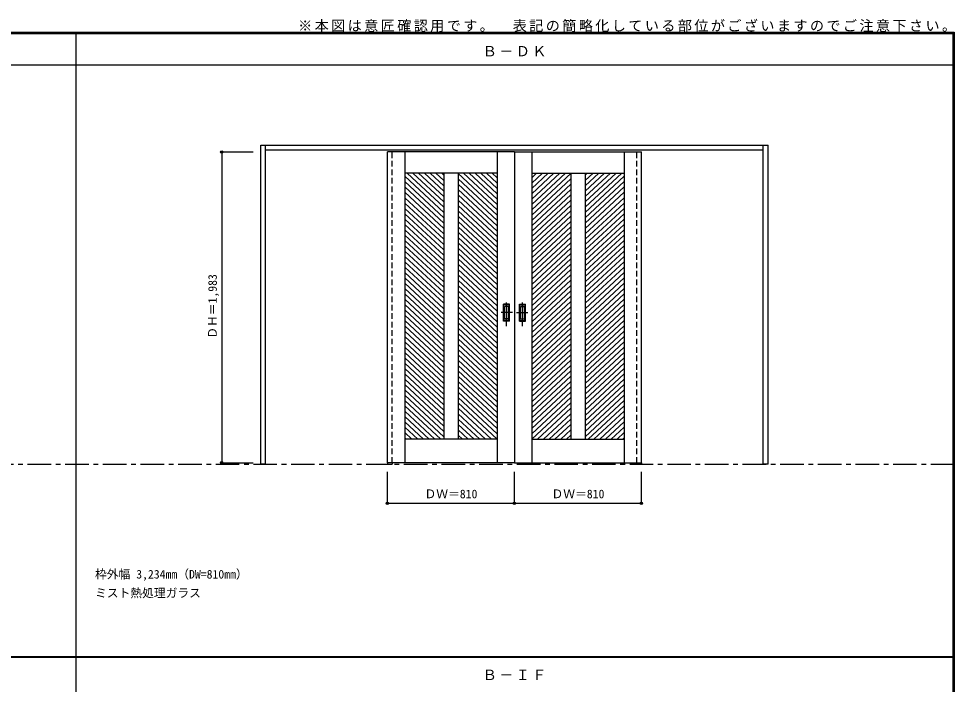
# Model space of a CAD drawing. Units: millimetres, scale not verified. Extents: x -6000 to 5700, y -4307 to 4260.
# Drawn here: x -267 to 5700, y 12 to 4260 of the extents above; entities that cross this region are included whole.
import ezdxf
from ezdxf.enums import TextEntityAlignment as Align

# ---------------------------------------------------------------- set-up
doc = ezdxf.new("R2010")
doc.units = ezdxf.units.MM
doc.header["$LTSCALE"] = 30
doc.header["$PDMODE"] = 32
doc.header["$PDSIZE"] = 15
doc.linetypes.add('CHAIN1', pattern=[8, 5, -1, 1, -1])
doc.linetypes.add('DASHED1', pattern=[1.8, 1.2, -0.6])
for name, color, linetype in [('0-1_通り芯', 7, 'CHAIN1'), ('0-2_扉', 7, 'Continuous'), ('0-4_枠', 3, 'Continuous'), ('0-6_引手', 7, 'Continuous'), ('0-A_文字', 7, 'Continuous'), ('0-B_寸法', 7, 'Continuous'), ('0-C_ハッチ', 4, 'Continuous'), ('F-1_枠', 6, 'Continuous')]:
    doc.layers.add(name, color=color, linetype=linetype)
doc.styles.add('ＭＳ ゴシック', font='')
doc.styles.get('ＭＳ ゴシック').set_extended_font_data('MS Gothic')

msp = doc.modelspace()

# ---------------------------------------------------------------- linework, layer by layer
at = {"layer": '0-1_通り芯'}
msp.add_line((-5490, 1418), (5690, 1418), dxfattribs=at)
at = {"layer": '0-2_扉', "color": 4, "linetype": 'DASHED1'}
for p, q in [((2085, 1426), (2085, 3423)), ((2115, 1426), (2115, 3423)), ((3675, 1426), (3675, 3423)), ((3705, 1426), (3705, 3423))]:
    msp.add_line(p, q, dxfattribs=at)
at = {"layer": '0-2_扉'}
for p, q in [((2895, 3409.5), (2085, 3409.5)), ((2085, 1426.5), (2085, 3409.5)), ((2195, 3409.5), (2195, 1426.5)), ((2785, 3409.5), (2785, 1426.5)), ((2895, 3409.5), (2895, 1426.5)), ((2895, 3409.5), (3705, 3409.5)), ((2895, 3409.5), (2895, 1426.5)), ((3005, 3409.5), (3005, 1426.5)), ((3595, 3409.5), (3595, 1426.5)), ((3705, 1426.5), (3705, 3409.5)), ((2785, 3274.5), (2195, 3274.5)), ((2445, 3274.5), (2445, 1576.5)), ((2535, 3274.5), (2535, 1576.5)), ((3005, 3274.5), (3595, 3274.5)), ((3255, 3274.5), (3255, 1576.5)), ((3345, 3274.5), (3345, 1576.5)), ((2785, 1576.5), (2195, 1576.5)), ((3005, 1576.5), (3595, 1576.5)), ((2895, 1426.5), (2085, 1426.5)), ((2895, 1426.5), (3705, 1426.5))]:
    msp.add_line(p, q, dxfattribs=at)
at = {"layer": '0-2_扉', "color": 3}
for p, q in [((2085, 1426.5), (2085, 1418)), ((2085, 1418), (2115, 1418)), ((2115, 1426.5), (2115, 1418)), ((3675, 1426.5), (3675, 1418)), ((3675, 1418), (3705, 1418)), ((3705, 1426.5), (3705, 1418))]:
    msp.add_line(p, q, dxfattribs=at)
at = {"layer": '0-4_枠'}
for p, q in [((1278, 1418), (1278, 3453)), ((1278, 3453), (4512, 3453)), ((1308, 1418), (1308, 3453)), ((1308, 3423), (4482, 3423)), ((4482, 1418), (4482, 3453)), ((4512, 1418), (4512, 3453)), ((1308, 1418), (1278, 1418)), ((4512, 1418), (4482, 1418))]:
    msp.add_line(p, q, dxfattribs=at)
at = {"layer": '0-6_引手', "linetype": 'CHAIN1'}
for p, q in [((2844, 2298.77), (2844, 2469.62)), ((2946, 2298.77), (2946, 2469.62)), ((2882.07, 2384), (2809.56, 2384)), ((2907.93, 2384), (2980.43, 2384))]:
    msp.add_line(p, q, dxfattribs=at)
at = {"layer": '0-6_引手'}
for p, q in [((2863, 2439), (2825, 2439)), ((2825, 2329), (2825, 2439)), ((2856.5, 2423), (2831.5, 2423)), ((2831.5, 2345), (2831.5, 2423)), ((2856.5, 2345), (2856.5, 2423)), ((2863, 2329), (2863, 2439)), ((2927, 2439), (2965, 2439)), ((2927, 2329), (2927, 2439)), ((2933.5, 2423), (2958.5, 2423)), ((2933.5, 2345), (2933.5, 2423)), ((2958.5, 2345), (2958.5, 2423)), ((2965, 2329), (2965, 2439)), ((2863, 2329), (2825, 2329)), ((2856.5, 2345), (2831.5, 2345)), ((2927, 2329), (2965, 2329)), ((2933.5, 2345), (2958.5, 2345))]:
    msp.add_line(p, q, dxfattribs=at)
at = {"layer": '0-6_引手', "linetype": 'DASHED1'}
for p, q in [((2828, 2333), (2828, 2435)), ((2962, 2333), (2962, 2435)), ((2860, 2333), (2828, 2333)), ((2930, 2333), (2962, 2333))]:
    msp.add_line(p, q, dxfattribs=at)
for points in [[(2860, 2333), (2860, 2435), (2828, 2435)], [(2930, 2333), (2930, 2435), (2962, 2435)]]:
    msp.add_lwpolyline(points, dxfattribs=at)
at = {"layer": '0-B_寸法', "color": 4}
for p, q in [((1028, 3409.5), (1228, 3409.5)), ((1028, 3409.5), (1028, 1426.5)), ((1028, 1426.5), (1228, 1426.5)), ((2085, 1168), (2085, 1368)), ((2895, 1168), (2895, 1368)), ((3705, 1168), (3705, 1368)), ((2085, 1168), (3705, 1168))]:
    msp.add_line(p, q, dxfattribs=at)
at = {"layer": '0-B_寸法'}
for p in [(1028, 3409.5), (1028, 1426.5), (2085, 1168), (2895, 1168), (3705, 1168)]:
    msp.add_point(p, dxfattribs=at)
at = {"layer": '0-C_ハッチ'}
for p, q in [((2195, 3254.23), (2445, 3022.75)), ((2209.9, 3274.5), (2445, 3056.82)), ((2246.7, 3274.5), (2445, 3090.89)), ((2283.5, 3274.5), (2445, 3124.96)), ((2320.29, 3274.5), (2445, 3159.03)), ((2357.09, 3274.5), (2445, 3193.1)), ((2393.89, 3274.5), (2445, 3227.17)), ((2430.68, 3274.5), (2445, 3261.25)), ((2532.87, 3274.5), (2785, 3041.05)), ((2535, 3238.46), (2785, 3006.98)), ((2569.67, 3274.5), (2785, 3075.12)), ((2606.46, 3274.5), (2785, 3109.19)), ((2643.26, 3274.5), (2785, 3143.26)), ((2680.06, 3274.5), (2785, 3177.33)), ((2716.85, 3274.5), (2785, 3211.4)), ((2753.65, 3274.5), (2785, 3245.47)), ((3073.14, 3274.5), (3005, 3211.4)), ((3109.94, 3274.5), (3005, 3177.33)), ((3146.74, 3274.5), (3005, 3143.26)), ((3183.53, 3274.5), (3005, 3109.19)), ((3036.35, 3274.5), (3005, 3245.47)), ((3220.33, 3274.5), (3005, 3075.12)), ((3257.13, 3274.5), (3005, 3041.05)), ((3255, 3238.46), (3005, 3006.98)), ((3359.31, 3274.5), (3345, 3261.25)), ((3396.11, 3274.5), (3345, 3227.17)), ((3432.91, 3274.5), (3345, 3193.1)), ((3469.7, 3274.5), (3345, 3159.03)), ((3506.5, 3274.5), (3345, 3124.96)), ((3543.3, 3274.5), (3345, 3090.89)), ((3580.09, 3274.5), (3345, 3056.82)), ((3595, 3254.23), (3345, 3022.75)), ((2195, 3220.16), (2445, 2988.68)), ((2195, 3186.09), (2445, 2954.61)), ((2535, 3204.39), (2785, 2972.91)), ((2535, 3170.32), (2785, 2938.84)), ((3255, 3204.39), (3005, 2972.91)), ((3255, 3170.32), (3005, 2938.84)), ((3595, 3220.16), (3345, 2988.68)), ((3595, 3186.09), (3345, 2954.61)), ((2195, 3152.02), (2445, 2920.54)), ((2195, 3117.95), (2445, 2886.46)), ((2535, 3136.25), (2785, 2904.76)), ((3255, 3136.25), (3005, 2904.76)), ((3595, 3152.02), (3345, 2920.54)), ((3595, 3117.95), (3345, 2886.46)), ((2195, 3083.87), (2445, 2852.39)), ((2195, 3049.8), (2445, 2818.32)), ((2535, 3102.17), (2785, 2870.69)), ((2535, 3068.1), (2785, 2836.62)), ((3255, 3102.17), (3005, 2870.69)), ((3255, 3068.1), (3005, 2836.62)), ((3595, 3083.87), (3345, 2852.39)), ((3595, 3049.8), (3345, 2818.32)), ((2195, 3015.73), (2445, 2784.25)), ((2535, 3034.03), (2785, 2802.55)), ((2535, 2999.96), (2785, 2768.48)), ((3255, 3034.03), (3005, 2802.55)), ((3255, 2999.96), (3005, 2768.48)), ((3595, 3015.73), (3345, 2784.25)), ((2195, 2981.66), (2445, 2750.18)), ((2195, 2947.59), (2445, 2716.11)), ((2535, 2965.89), (2785, 2734.41)), ((2535, 2931.82), (2785, 2700.34)), ((3255, 2965.89), (3005, 2734.41)), ((3255, 2931.82), (3005, 2700.34)), ((3595, 2981.66), (3345, 2750.18)), ((3595, 2947.59), (3345, 2716.11)), ((2195, 2913.52), (2445, 2682.04)), ((2195, 2879.45), (2445, 2647.97)), ((2535, 2897.75), (2785, 2666.27)), ((3255, 2897.75), (3005, 2666.27)), ((3595, 2913.52), (3345, 2682.04)), ((3595, 2879.45), (3345, 2647.97)), ((2195, 2845.38), (2445, 2613.9)), ((2195, 2811.31), (2445, 2579.82)), ((2535, 2863.68), (2785, 2632.2)), ((2535, 2829.61), (2785, 2598.12)), ((3255, 2863.68), (3005, 2632.2)), ((3255, 2829.61), (3005, 2598.12)), ((3595, 2845.38), (3345, 2613.9)), ((3595, 2811.31), (3345, 2579.82)), ((2195, 2777.24), (2445, 2545.75)), ((2535, 2795.54), (2785, 2564.05)), ((2535, 2761.46), (2785, 2529.98)), ((3255, 2795.54), (3005, 2564.05)), ((3255, 2761.46), (3005, 2529.98)), ((3595, 2777.24), (3345, 2545.75)), ((2195, 2743.16), (2445, 2511.68)), ((2195, 2709.09), (2445, 2477.61)), ((2535, 2727.39), (2785, 2495.91)), ((2535, 2693.32), (2785, 2461.84)), ((3255, 2727.39), (3005, 2495.91)), ((3255, 2693.32), (3005, 2461.84)), ((3595, 2743.16), (3345, 2511.68)), ((3595, 2709.09), (3345, 2477.61)), ((2195, 2675.02), (2445, 2443.54)), ((2195, 2640.95), (2445, 2409.47)), ((2535, 2659.25), (2785, 2427.77)), ((3255, 2659.25), (3005, 2427.77)), ((3595, 2675.02), (3345, 2443.54)), ((3595, 2640.95), (3345, 2409.47)), ((2195, 2606.88), (2445, 2375.4)), ((2195, 2572.81), (2445, 2341.33)), ((2535, 2625.18), (2785, 2393.7)), ((2535, 2591.11), (2785, 2359.63)), ((3255, 2625.18), (3005, 2393.7)), ((3255, 2591.11), (3005, 2359.63)), ((3595, 2606.88), (3345, 2375.4)), ((3595, 2572.81), (3345, 2341.33)), ((2195, 2538.74), (2445, 2307.26)), ((2535, 2557.04), (2785, 2325.56)), ((2535, 2522.97), (2785, 2291.49)), ((3255, 2557.04), (3005, 2325.56)), ((3255, 2522.97), (3005, 2291.49)), ((3595, 2538.74), (3345, 2307.26)), ((2195, 2504.67), (2445, 2273.19)), ((2195, 2470.6), (2445, 2239.11)), ((2535, 2488.9), (2785, 2257.41)), ((2535, 2454.82), (2785, 2223.34)), ((3255, 2488.9), (3005, 2257.41)), ((3255, 2454.82), (3005, 2223.34)), ((3595, 2504.67), (3345, 2273.19)), ((3595, 2470.6), (3345, 2239.11)), ((2195, 2436.52), (2445, 2205.04)), ((2195, 2402.45), (2445, 2170.97)), ((2535, 2420.75), (2785, 2189.27)), ((3255, 2420.75), (3005, 2189.27)), ((3595, 2436.52), (3345, 2205.04)), ((3595, 2402.45), (3345, 2170.97)), ((2195, 2368.38), (2445, 2136.9)), ((2195, 2334.31), (2445, 2102.83)), ((2535, 2386.68), (2785, 2155.2)), ((2535, 2352.61), (2785, 2121.13)), ((3255, 2386.68), (3005, 2155.2)), ((3255, 2352.61), (3005, 2121.13)), ((3595, 2368.38), (3345, 2136.9)), ((3595, 2334.31), (3345, 2102.83)), ((2195, 2300.24), (2445, 2068.76)), ((2535, 2318.54), (2785, 2087.06)), ((2535, 2284.47), (2785, 2052.99)), ((3255, 2318.54), (3005, 2087.06)), ((3255, 2284.47), (3005, 2052.99)), ((3595, 2300.24), (3345, 2068.76)), ((2195, 2266.17), (2445, 2034.69)), ((2195, 2232.1), (2445, 2000.62)), ((2535, 2250.4), (2785, 2018.92)), ((2535, 2216.33), (2785, 1984.85)), ((3255, 2250.4), (3005, 2018.92)), ((3255, 2216.33), (3005, 1984.85)), ((3595, 2266.17), (3345, 2034.69)), ((3595, 2232.1), (3345, 2000.62)), ((2195, 2198.03), (2445, 1966.55)), ((2195, 2163.96), (2445, 1932.47)), ((2535, 2182.26), (2785, 1950.77)), ((2535, 2148.19), (2785, 1916.7)), ((3255, 2182.26), (3005, 1950.77)), ((3255, 2148.19), (3005, 1916.7)), ((3595, 2198.03), (3345, 1966.55)), ((3595, 2163.96), (3345, 1932.47)), ((2195, 2129.89), (2445, 1898.4)), ((2195, 2095.81), (2445, 1864.33)), ((2535, 2114.11), (2785, 1882.63)), ((3255, 2114.11), (3005, 1882.63)), ((3595, 2129.89), (3345, 1898.4)), ((3595, 2095.81), (3345, 1864.33)), ((2195, 2061.74), (2445, 1830.26)), ((2535, 2080.04), (2785, 1848.56)), ((2535, 2045.97), (2785, 1814.49)), ((3255, 2080.04), (3005, 1848.56)), ((3255, 2045.97), (3005, 1814.49)), ((3595, 2061.74), (3345, 1830.26)), ((2195, 2027.67), (2445, 1796.19)), ((2195, 1993.6), (2445, 1762.12)), ((2535, 2011.9), (2785, 1780.42)), ((2535, 1977.83), (2785, 1746.35)), ((3255, 2011.9), (3005, 1780.42)), ((3255, 1977.83), (3005, 1746.35)), ((3595, 2027.67), (3345, 1796.19)), ((3595, 1993.6), (3345, 1762.12)), ((2195, 1959.53), (2445, 1728.05)), ((2195, 1925.46), (2445, 1693.98)), ((2535, 1943.76), (2785, 1712.28)), ((2535, 1909.69), (2785, 1678.21)), ((3255, 1943.76), (3005, 1712.28)), ((3255, 1909.69), (3005, 1678.21)), ((3595, 1959.53), (3345, 1728.05)), ((3595, 1925.46), (3345, 1693.98)), ((2195, 1891.39), (2445, 1659.91)), ((2195, 1857.32), (2445, 1625.84)), ((2535, 1875.62), (2785, 1644.14)), ((3255, 1875.62), (3005, 1644.14)), ((3595, 1891.39), (3345, 1659.91)), ((3595, 1857.32), (3345, 1625.84)), ((2195, 1823.25), (2445, 1591.76)), ((2535, 1841.55), (2785, 1610.06)), ((2535, 1807.47), (2785, 1575.99)), ((3255, 1841.55), (3005, 1610.06)), ((3255, 1807.47), (3005, 1575.99)), ((3595, 1823.25), (3345, 1591.76)), ((2195, 1789.17), (2424.69, 1576.5)), ((2195, 1755.1), (2387.89, 1576.5)), ((2535, 1773.4), (2747.66, 1576.5)), ((2535, 1739.33), (2710.86, 1576.5)), ((3255, 1773.4), (3042.34, 1576.5)), ((3255, 1739.33), (3079.14, 1576.5)), ((3595, 1789.17), (3365.31, 1576.5)), ((3595, 1755.1), (3402.11, 1576.5)), ((2195, 1721.03), (2351.09, 1576.5)), ((2195, 1686.96), (2314.3, 1576.5)), ((2535, 1705.26), (2674.06, 1576.5)), ((2535, 1671.19), (2637.26, 1576.5)), ((3255, 1705.26), (3115.94, 1576.5)), ((3255, 1671.19), (3152.73, 1576.5)), ((3595, 1721.03), (3438.9, 1576.5)), ((3595, 1686.96), (3475.7, 1576.5)), ((2195, 1652.89), (2277.5, 1576.5)), ((2195, 1618.82), (2240.7, 1576.5)), ((2535, 1637.12), (2600.47, 1576.5)), ((3255, 1637.12), (3189.53, 1576.5)), ((3595, 1652.89), (3512.5, 1576.5)), ((3595, 1618.82), (3549.29, 1576.5)), ((2195, 1584.75), (2203.91, 1576.5)), ((2535, 1603.05), (2563.67, 1576.5)), ((3255, 1603.05), (3226.33, 1576.5)), ((3595, 1584.75), (3586.09, 1576.5))]:
    msp.add_line(p, q, dxfattribs=at)
at = {"layer": 'F-1_枠'}
for p, q in [((-6000, 4175), (5700, 4175)), ((-6000, 4170), (5700, 4170)), ((-6000, 4165), (5700, 4165)), ((100, -3790), (100, 4175)), ((5690, 4175), (5690, -4205)), ((5695, 4175), (5695, -4205)), ((5700, 4175), (5700, -4205)), ((-6000, 3965), (5700, 3965)), ((-6000, 190.5), (5700, 190.5)), ((-6000, 187.5), (5700, 187.5)), ((-6000, 184.5), (5700, 184.5))]:
    msp.add_line(p, q, dxfattribs=at)

# ---------------------------------------------------------------- texts
at = {"layer": '0-A_文字', "style": 'ＭＳ ゴシック'}
for s, p in [('枠外幅 3,234mm（DW=810mm）', (220, 670.5)), ('ミスト熱処理ガラス', (220, 550.5))]:
    msp.add_text(s, height=54.99, dxfattribs=at).set_placement(p, align=Align.BOTTOM_LEFT)
at = {"layer": '0-A_文字', "char_height": 65.98, "attachment_point": 7, "style": 'ＭＳ ゴシック'}
for s, insert in [('\\T1.17;※本図は意匠確認用です。\u3000表記の簡略化している部位がございますのでご注意下さい。', (1515, 4175)), ('\\T1.17;Ｂ－ＤＫ', (2692.5, 4020)), ('\\T1.17;Ｂ－ＩＦ', (2692.5, 39.5))]:
    msp.add_mtext(s, dxfattribs=dict(at, insert=insert))
at = {"layer": '0-B_寸法', "style": 'ＭＳ ゴシック'}
msp.add_text('ＤＨ＝1,983', height=54.99, rotation=90, dxfattribs=at).set_placement((1013, 2217.75), align=Align.BOTTOM_LEFT)
for p in [(2321.25, 1183), (3131.25, 1183)]:
    msp.add_text('ＤＷ＝810', height=54.99, dxfattribs=at).set_placement(p, align=Align.BOTTOM_LEFT)

doc.saveas('drawing.dxf')
